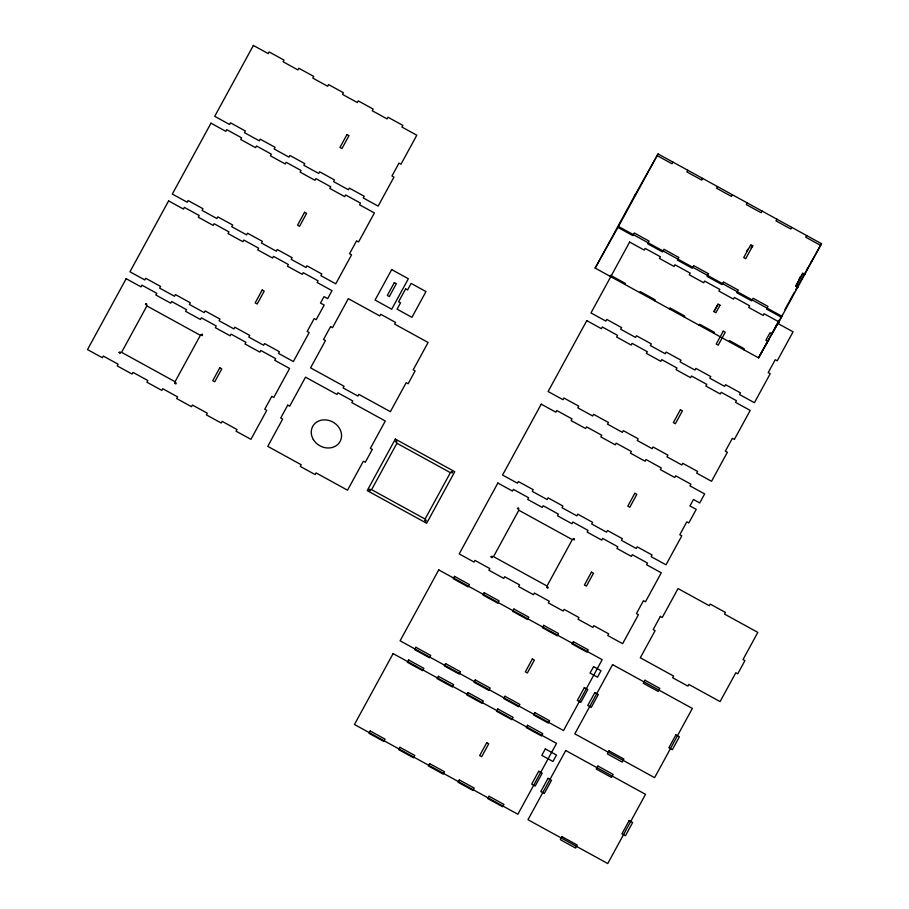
<?xml version="1.0" encoding="UTF-8"?>
<svg xmlns="http://www.w3.org/2000/svg" width="909" height="909" viewBox="0 0 909 909"><rect width="100%" height="100%" fill="white"/><g stroke="black" fill="none" stroke-linecap="round" stroke-linejoin="round"><path stroke-width="1.36" d="M618.495 226.489L781.91 316.252L758.561 357.862L595.145 268.098L635.255 194.571M658.059 153.928L617.95 227.443L632.812 235.601L634.266 232.965L649.117 241.135L647.663 243.771L662.525 251.929L663.979 249.293L678.83 257.452L677.375 260.088L692.238 268.246L693.692 265.61L708.543 273.768L707.088 276.404L721.951 284.574L723.405 281.938L738.256 290.096L736.801 292.732L751.663 300.89L753.118 298.254L767.969 306.413L766.514 309.049L781.376 317.218L821.486 243.692L658.059 153.928L634.334 196.253M672.921 162.086L672.012 163.756L657.15 155.598M687.772 170.244L686.863 171.926L701.725 180.084L702.634 178.403L702.1 179.368M717.496 186.572L716.576 188.243L731.438 196.401L732.347 194.731M747.209 202.889L746.289 204.57L761.151 212.729L762.06 211.047M776.922 219.217L776.002 220.887L790.864 229.045L791.773 227.375M806.635 235.533L805.715 237.204L820.577 245.373M804.215 275.325L804.76 274.37L802.749 273.268L795.727 286.153L797.727 287.255L797.193 288.221L797.716 287.244M795.784 286.176L802.817 273.291M758.561 357.862L775.831 326.195M775.934 325.979L779.127 320.127M780.399 317.775L781.683 315.434M784.899 309.583L788.955 302.129M789.444 301.265L794.375 292.187M795.727 289.71L798.136 285.301M772.957 332.137L772.048 333.842L770.037 332.739L765.889 340.136L767.9 341.239L768.809 339.523L759.481 356.192M807.09 269.394L808.01 267.666M811.237 261.997L812.157 260.281M595.145 268.098L618.87 225.773M609.996 276.256L610.541 275.291L625.392 283.46L624.858 284.415M639.709 292.573L640.254 291.619L655.105 299.777L654.571 300.743M669.422 308.901L669.967 307.935L684.818 316.105L684.284 317.059M699.135 325.217L699.68 324.263L714.531 332.421L713.997 333.387M746.482 251.588L747.823 249.214M720.042 305.276L718.042 304.174L713.895 311.571L715.894 312.673L720.019 305.254M713.94 311.582L718.087 304.185M751.084 247.896L752.425 245.521M752.22 246.759L752.732 245.782L745.732 258.69L743.721 257.588L750.8 244.726L752.766 245.805M728.848 341.545L729.393 340.58L744.244 348.738L743.71 349.704M799.17 278.972L800.499 276.597M797.761 286.017L800.011 281.972M800.431 281.267L821.486 243.692M804.204 275.313L804.749 274.359M772.957 332.171L782.285 315.503M119.124 352.533C120.931 355.305 120.92 350.238 119.124 352.476M145.474 304.197C147.406 306.981 147.031 301.777 145.474 304.197M174.835 383.132C176.721 385.916 176.482 380.78 174.835 383.132M201.184 334.796C203.093 337.534 202.923 332.444 201.196 334.751M369.145 489.871C371.077 492.61 370.815 487.451 369.145 489.815M395.506 441.535C397.619 444.251 396.892 439.07 395.506 441.535M424.855 520.471C426.81 523.175 426.469 518.232 424.878 520.368M451.216 472.146C453.227 474.884 452.693 469.726 451.216 472.089M491.053 556.831C492.86 559.637 492.905 554.456 491.053 556.831M517.414 508.506C519.357 511.233 519.016 506.177 517.437 508.404M546.764 587.441C548.684 590.18 548.513 585.066 546.775 587.384M573.125 539.105C575.056 541.9 574.704 536.685 573.125 539.105M126.169 278.688L87.514 349.579L102.365 357.737L103.285 356.055L118.136 364.225L117.227 365.895L132.078 374.053L132.998 372.383L147.849 380.541L146.94 382.223L161.791 390.381L162.711 388.7L177.562 396.869L176.653 398.54L191.504 406.698L192.424 405.028L207.275 413.186L206.366 414.868L221.228 423.026L222.137 421.344L236.988 429.514L236.079 431.184L250.941 439.342L266.746 410.345L264.746 409.243L271.768 396.358L273.779 397.46L289.596 368.463L274.734 360.305L275.654 358.623L260.792 350.465L259.883 352.135L245.021 343.977L245.941 342.307L231.079 334.137L230.17 335.819L215.308 327.66L216.228 325.979L201.366 317.82L200.457 319.491L185.595 311.332L186.515 309.662L171.653 301.504L170.744 303.174L155.882 295.016L156.803 293.334L141.94 285.176L141.031 286.858L126.169 278.688M168.597 200.9L129.942 271.791L144.792 279.949L145.713 278.268L160.563 286.437L159.654 288.108L174.505 296.266L175.426 294.596L190.276 302.754L189.367 304.435L204.218 312.594L205.139 310.912L219.989 319.082L219.08 320.752L233.931 328.91L234.852 327.24L249.702 335.398L248.793 337.069L263.644 345.238L264.564 343.557L279.415 351.715L278.506 353.396L293.357 361.555L309.174 332.558L307.174 331.455L314.196 318.57L316.207 319.673L324.172 305.072L320.513 303.061L324.024 296.618L327.683 298.629L332.024 290.675L317.161 282.517L318.07 280.836L303.22 272.677L302.311 274.348L287.449 266.189L288.358 264.519L273.507 256.349L272.586 258.031L257.736 249.873L258.645 248.191L243.794 240.033L242.873 241.703L228.023 233.545L228.932 231.875L214.081 223.716L213.16 225.387L198.31 217.228L199.219 215.547L184.368 207.388L183.448 209.07L168.597 200.9M210.99 123.181L172.324 194.06L187.186 202.218L188.095 200.548L202.957 208.706L202.037 210.377L216.899 218.546L217.808 216.865L232.67 225.023L231.75 226.705L246.612 234.863L247.521 233.193L262.383 241.351L261.462 243.021L276.325 251.191L277.234 249.509L292.096 257.667L291.175 259.349L306.038 267.507L306.947 265.837L321.809 273.995L320.888 275.666L335.751 283.835L351.567 254.827L349.556 253.725L356.589 240.84L358.589 241.942L374.406 212.945L359.555 204.786L360.464 203.105L345.613 194.946L344.693 196.628L329.842 188.458L330.751 186.788L315.9 178.63L314.98 180.3L300.129 172.142L301.038 170.472L286.187 162.302L285.267 163.984L270.416 155.825L271.325 154.144L256.474 145.985L255.554 147.656L240.703 139.497L241.612 137.827L226.761 129.657L225.841 131.339L210.99 123.181M253.372 45.45L214.717 116.329L229.579 124.499L230.488 122.817L245.35 130.976L244.43 132.657L259.292 140.815L260.201 139.145L275.063 147.303L274.143 148.974L289.005 157.143L289.914 155.462L304.776 163.62L303.856 165.302L318.718 173.46L319.627 171.79L334.489 179.948L333.569 181.618L348.431 189.776L349.34 188.106L364.202 196.264L363.282 197.946L378.144 206.104L393.961 177.107L391.949 176.005L398.983 163.12L400.983 164.222L416.799 135.225L401.948 127.055L402.857 125.385L387.995 117.227L387.086 118.897L372.236 110.739L373.144 109.057L358.282 100.899L357.373 102.581L342.511 94.411L343.432 92.741L328.569 84.582L327.66 86.253L312.798 78.094L313.719 76.413L298.856 68.255L297.947 69.936L283.085 61.767L284.006 60.096L269.144 51.938L268.235 53.608L253.372 45.45M146.883 305.935L121.579 352.328L175.062 381.712L200.366 335.307L146.883 305.935M219.773 367.793L212.751 380.678L214.751 381.78L221.785 368.895L219.773 367.793M262.201 290.005L255.168 302.89L257.179 303.992L264.201 291.107L262.201 290.005M304.595 212.274L297.561 225.171L299.572 226.273L306.594 213.376L304.595 212.274M346.977 134.555L339.955 147.44L341.954 148.542L348.988 135.657L346.977 134.555M287.755 405.13L280.722 418.026L282.654 419.083L267.769 446.376L301.209 464.749L300.288 466.431L315.139 474.589L316.059 472.907L347.545 490.201L363.361 461.204L365.293 462.261L372.326 449.376L370.395 448.319L385.291 420.992L351.84 402.619L352.749 400.949L337.887 392.79L336.978 394.449L305.515 377.167L289.687 406.198L287.755 405.13M330.569 326.626L323.536 339.512L325.467 340.568L310.583 367.861L344.022 386.234L343.102 387.916L357.964 396.085L358.885 394.392L390.37 411.686L406.175 382.689L408.118 383.757L415.14 370.861L413.209 369.804L428.105 342.477L394.654 324.104L395.563 322.434L380.701 314.275L379.792 315.946L348.329 298.652L332.501 327.683L330.569 326.626M391.677 269.598L375.065 300.061L391.722 309.219L408.346 278.745L391.677 269.598M394.347 282.574L387.314 295.459L389.325 296.561L396.347 283.676L394.347 282.574M405.63 288.88L398.608 301.777L400.539 302.833L397.074 309.174L411.936 317.332L425.991 291.562L411.129 283.392L407.562 289.948L405.63 288.88M395.335 439.07L367.225 490.61L426.651 523.254L454.773 471.703L395.335 439.07M396.903 443.274L371.599 489.667L425.082 519.05L450.387 472.657L396.903 443.274M393.108 653.605L354.442 724.484L517.869 814.259L556.524 743.38L393.108 653.605M438.752 569.898L400.096 640.788L563.523 730.552L602.178 659.673L438.752 569.898M497.859 483.031L459.193 553.922L474.055 562.08L474.964 560.399L489.826 568.568L488.906 570.238L503.768 578.397L504.677 576.726L519.539 584.885L518.619 586.566L533.481 594.725L534.39 593.043L549.252 601.213L548.332 602.883L563.194 611.041L564.103 609.371L578.965 617.529L578.044 619.211L592.907 627.369L593.816 625.687L608.678 633.857L607.757 635.527L622.62 643.686L638.436 614.689L636.425 613.586L643.458 600.701L645.458 601.803L661.275 572.806L646.594 564.739L647.515 563.069L632.278 554.706L631.369 556.376L616.95 548.457L617.859 546.775L602.633 538.412L601.713 540.082L587.134 532.072L588.043 530.402L572.818 522.039L571.909 523.709L557.49 515.789L558.399 514.119L543.173 505.745L542.253 507.427L527.709 499.427L528.618 497.757L513.392 489.394L512.483 491.065L497.859 483.031M541.23 404.164L502.575 475.043L517.426 483.202L518.335 481.531L533.197 489.69L532.288 491.371L547.138 499.53L548.059 497.848L562.91 506.018L562.001 507.688L576.851 515.846L577.772 514.176L592.623 522.334L591.714 524.004L606.564 532.174L607.485 530.492L622.335 538.651L621.426 540.332L636.277 548.491L637.198 546.82L652.048 554.979L651.139 556.649L665.99 564.819L681.807 535.821L679.807 534.719L686.829 521.823L688.84 522.925L696.226 509.381L689.942 505.927L693.453 499.484L699.737 502.938L704.645 493.928L689.976 485.872L690.885 484.19L675.66 475.827L674.739 477.498L660.32 469.578L661.229 467.908L646.004 459.534L645.095 461.215L630.505 453.205L631.414 451.523L616.188 443.16L615.279 444.842L600.86 436.911L601.769 435.241L586.544 426.878L585.635 428.548L571.079 420.56L571.988 418.879L556.763 410.516L555.853 412.197L541.23 404.164M586.782 320.638L548.116 391.529L562.978 399.687L563.887 398.006L578.749 406.175L577.829 407.846L592.691 416.004L593.6 414.334L608.462 422.492L607.542 424.162L622.404 432.332L623.313 430.65L638.175 438.808L637.254 440.49L652.117 448.648L653.026 446.978L667.888 455.136L666.967 456.807L681.83 464.976L682.739 463.295L697.601 471.453L696.68 473.134L711.542 481.293L727.359 452.296L725.348 451.194L732.381 438.308L734.381 439.411L750.198 410.413L735.517 402.346L736.438 400.676L721.212 392.302L720.292 393.983L705.873 386.064L706.782 384.382L691.556 376.019L690.635 377.689L676.057 369.679L676.966 368.009L661.741 359.646L660.832 361.316L646.413 353.396L647.322 351.726L632.096 343.352L631.176 345.034L616.632 337.034L617.541 335.364L602.315 327.001L601.406 328.672L586.782 320.638M629.642 242.055L590.975 312.935L605.837 321.104L606.746 319.423L621.608 327.581L620.688 329.263L635.55 337.421L636.459 335.751L651.321 343.909L650.401 345.579L665.263 353.749L666.172 352.067L681.034 360.225L680.114 361.907L694.976 370.065L695.885 368.395L710.747 376.553L709.827 378.224L724.689 386.393L725.598 384.712L740.46 392.87L739.54 394.551L754.402 402.71L770.218 373.713L768.207 372.61L775.241 359.725L777.24 360.828L793.057 331.83L778.377 323.763L779.297 322.081L764.06 313.719L763.151 315.4L748.732 307.469L749.641 305.799L734.415 297.436L733.495 299.106L718.917 291.096L719.826 289.426L704.6 281.063L703.691 282.733L689.272 274.813L690.181 273.132L674.955 264.769L674.035 266.451L659.491 258.451L660.4 256.781L645.174 248.418L644.265 250.089L629.642 242.055M408.641 659.968L407.38 662.286L422.605 670.649L423.867 668.331L408.641 659.968M370.213 730.972L368.952 733.29L383.814 741.46L385.075 739.131L370.213 730.972M415.868 647.276L414.606 649.594L429.457 657.752L430.73 655.434L415.868 647.276M454.523 576.386L453.261 578.703L468.112 586.873L469.385 584.544L454.523 576.386M518.823 510.244L493.519 556.638L547.002 586.021L572.306 539.616L518.823 510.244M438.422 676.319L437.161 678.637L452.387 687.011L453.648 684.682L438.422 676.319M399.926 747.3L398.665 749.618L413.527 757.776L414.788 755.459L399.926 747.3M445.58 663.593L444.319 665.911L459.17 674.069L460.443 671.751L445.58 663.593M484.236 592.713L482.974 595.031L497.837 603.19L499.098 600.872L484.236 592.713M468.067 692.601L466.806 694.931L482.031 703.293L483.293 700.975L468.067 692.601M429.639 763.617L428.378 765.935L443.24 774.104L444.501 771.775L429.639 763.617M475.293 679.909L474.032 682.239L488.883 690.397L490.156 688.079L475.293 679.909M513.949 609.03L512.687 611.348L527.55 619.506L528.811 617.188L513.949 609.03M459.352 779.945L458.091 782.263L472.953 790.421L474.214 788.103L459.352 779.945M497.882 708.986L496.621 711.304L511.847 719.667L513.108 717.349L497.882 708.986M505.006 696.237L503.745 698.555L518.596 706.713L519.868 704.395L505.006 696.237M543.662 625.358L542.4 627.676L557.262 635.834L558.524 633.516L543.662 625.358M486.713 742.71L479.679 755.595L481.69 756.697L488.712 743.812L486.713 742.71M532.356 659.002L525.334 671.887L527.334 672.99L534.367 660.104L532.356 659.002M591.464 572.136L584.43 585.021L586.43 586.123L593.463 573.238L591.464 572.136M634.834 493.269L627.801 506.154L629.812 507.256L636.834 494.36L634.834 493.269M680.386 409.743L673.353 422.628L675.364 423.73L682.386 410.845L680.386 409.743M723.246 331.16L716.212 344.045L718.212 345.147L725.246 332.262L723.246 331.16M527.538 725.268L526.266 727.586L541.491 735.96L542.764 733.631L527.538 725.268M489.065 796.261L487.803 798.579L502.666 806.737L503.927 804.42L489.065 796.261M534.719 712.554L533.458 714.883L548.309 723.041L549.581 720.723L534.719 712.554M573.374 641.674L572.113 643.992L586.975 652.151L588.237 649.833L573.374 641.674M545.332 748.925L541.809 755.368L552.956 761.492L556.467 755.049L545.332 748.925M593.577 666.649L590.066 673.092L597.497 677.171L601.008 670.728L593.577 666.649M538.707 771.275L531.674 784.16L535.174 786.08L542.196 773.195L538.707 771.275M584.362 687.568L577.329 700.453L580.817 702.373L587.85 689.488L584.362 687.568M548.036 778.343L540.832 791.557L544.332 793.466L551.536 780.263L548.036 778.343M594.816 692.59L587.782 705.475L591.27 707.395L598.304 694.51L594.816 692.59M565.728 750.516L527.981 819.725L607.757 863.55L645.504 794.341L565.728 750.516M612.575 664.627L574.829 733.836L654.605 777.661L692.351 708.452L612.575 664.627M660.366 616.393L653.162 629.607L655.094 630.664L640.3 657.775L673.58 676.057L672.66 677.739L687.886 686.102L688.806 684.42L720.087 701.6L735.824 672.74L737.756 673.808L744.96 660.593L743.028 659.536L757.833 632.391L724.53 614.098L725.439 612.439L710.213 604.076L709.304 605.735L678.046 588.566L662.297 617.45L660.366 616.393M597.895 766.026L596.236 769.048L611.473 777.411L613.12 774.388L597.895 766.026M644.947 680.239L643.299 683.273L658.15 691.431L659.798 688.408L644.947 680.239M561.989 836.666L560.342 839.689L575.567 848.052L577.215 845.029L561.989 836.666M608.996 750.857L607.348 753.891L622.199 762.049L623.858 759.015L608.996 750.857M629.142 820.622L621.938 833.837L625.437 835.757L632.641 822.543L629.142 820.622M675.887 734.915L668.865 747.8L672.353 749.72L679.387 736.835L675.887 734.915M313.355 439.547A15.635 13.544 29.3 0 0 339.614 442.274A15.635 13.544 29.3 0 0 326.251 419.935A15.635 13.544 29.3 0 0 313.355 439.547"/></g></svg>
